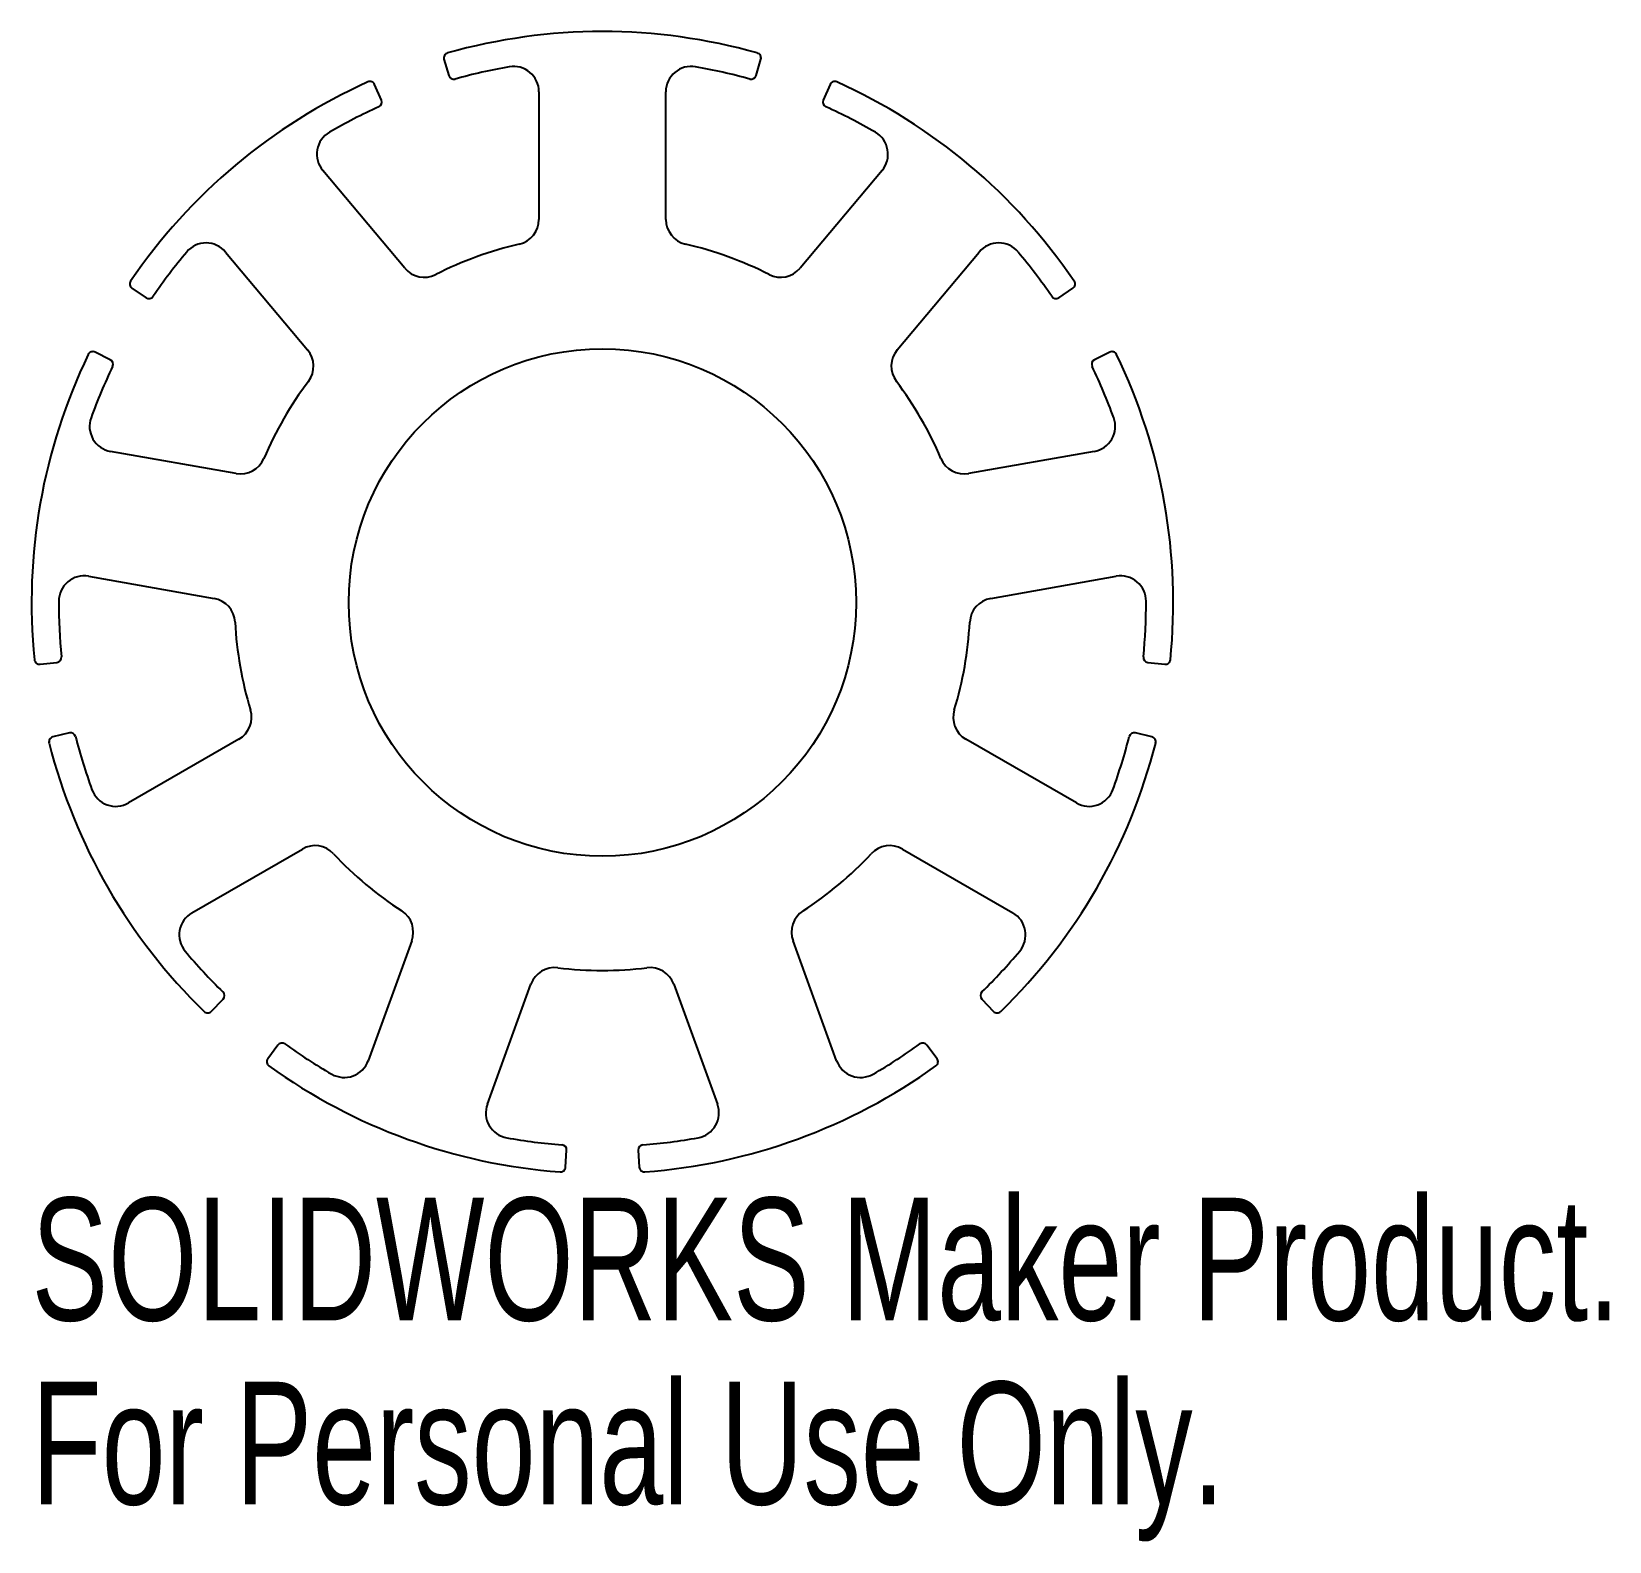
# Model space of a CAD drawing. Header units: millimetres. Extents: x -22.5 to 39.7, y -37 to 22.5.
import ezdxf

# ---------------------------------------------------------------- set-up
doc = ezdxf.new("R2010")
doc.units = ezdxf.units.MM
doc.styles.add('SLDTEXTSTYLE0', font='TXT', dxfattribs={"width": 0.7})

msp = doc.modelspace()

# ---------------------------------------------------------------- linework, layer by layer
at = {"color": 7, "linetype": 'Continuous', "lineweight": 25}
for p, q in [((-6.244, 21.407), (-6.056, 20.763)), ((6.056, 20.763), (6.244, 21.407)), ((-8.707, 19.798), (-8.977, 20.412)), ((-2.5, 20.127), (-2.5, 15.1)), ((2.5, 15.1), (2.5, 20.127)), ((8.977, 20.412), (8.707, 19.798)), ((-7.791, 13.174), (-11.022, 17.025)), ((11.022, 17.025), (7.791, 13.174)), ((-14.853, 13.811), (-11.621, 9.96)), ((11.621, 9.96), (14.853, 13.811)), ((-18.543, 12.385), (-17.985, 12.013)), ((17.985, 12.013), (18.543, 12.385)), ((-19.396, 9.569), (-19.998, 9.866)), ((19.998, 9.866), (19.396, 9.569)), ((-14.436, 5.084), (-19.387, 5.957)), ((19.387, 5.957), (14.436, 5.084)), ((-20.255, 1.033), (-15.304, 0.16)), ((15.304, 0.16), (20.255, 1.033)), ((-22.166, -2.432), (-21.499, -2.358)), ((21.499, -2.358), (22.166, -2.432)), ((-21.009, -5.137), (-21.661, -5.296)), ((-14.327, -5.385), (-18.681, -7.899)), ((18.681, -7.899), (14.327, -5.385)), ((21.661, -5.296), (21.009, -5.137)), ((-16.181, -12.229), (-11.827, -9.715)), ((11.827, -9.715), (16.181, -12.229)), ((-7.514, -13.334), (-9.233, -18.058)), ((9.233, -18.058), (7.514, -13.334)), ((-4.535, -19.768), (-2.815, -15.044)), ((2.815, -15.044), (4.535, -19.768)), ((-15.417, -16.111), (-14.953, -15.626)), ((14.953, -15.626), (15.417, -16.111)), ((-12.792, -17.44), (-13.189, -17.981)), ((13.189, -17.981), (12.792, -17.44)), ((-1.454, -22.252), (-1.411, -21.582)), ((1.411, -21.582), (1.454, -22.252))]:
    msp.add_line(p, q, dxfattribs=at)
msp.add_circle((0, 0), 10, dxfattribs=at)
for centre, radius, start, end in [((0, 0), 22.5, 74.25367, 105.74633), ((-6.052, 21.463), 0.2, 105.74633, 196.2602), ((6.052, 21.463), 0.2, 343.7398, 74.25367), ((-9.16, 20.332), 0.2, 23.7398, 114.25367), ((-5.864, 20.819), 0.2, 196.2602, 285.7304), ((0, 0), 21.429, 99.86478, 105.7304), ((-3.5, 20.127), 1, 0, 99.86478), ((3.5, 20.127), 1, 80.13522, 180), ((0, 0), 21.429, 74.2696, 80.13522), ((5.864, 20.819), 0.2, 254.2696, 343.7398), ((9.16, 20.332), 0.2, 65.74633, 156.2602), ((0, 0), 22.5, 114.25367, 145.74633), ((0, 0), 22.5, 34.25367, 65.74633), ((0, 0), 21.429, 114.2696, 120.13522), ((-8.89, 19.718), 0.2, 294.2696, 23.7398), ((8.89, 19.718), 0.2, 156.2602, 245.7304), ((0, 0), 21.429, 59.86478, 65.7304), ((-10.256, 17.668), 1, 120.13522, 220), ((10.256, 17.668), 1, 320, 59.86478), ((-3.5, 15.1), 1, 283.0503, 0), ((3.5, 15.1), 1, 180, 256.9497), ((0, 0), 21.429, 139.86478, 145.7304), ((-15.619, 13.169), 1, 40, 139.86478), ((0, 0), 14.5, 103.0503, 116.9497), ((0, 0), 14.5, 63.0503, 76.9497), ((15.619, 13.169), 1, 40.13522, 140), ((0, 0), 21.429, 34.2696, 40.13522), ((-7.025, 13.817), 1, 220, 296.9497), ((7.025, 13.817), 1, 243.0503, 320), ((-18.432, 12.552), 0.2, 145.74633, 236.2602), ((18.432, 12.552), 0.2, 303.7398, 34.25367), ((-17.874, 12.179), 0.2, 236.2602, 325.7304), ((17.874, 12.179), 0.2, 214.2696, 303.7398), ((-12.387, 9.317), 1, 323.0503, 40), ((12.387, 9.317), 1, 140, 216.9497), ((0, 0), 22.5, 154.25367, 185.74633), ((-20.086, 9.687), 0.2, 63.7398, 154.25367), ((-19.485, 9.39), 0.2, 334.2696, 63.7398), ((19.485, 9.39), 0.2, 116.2602, 205.7304), ((20.086, 9.687), 0.2, 25.74633, 116.2602), ((0, 0), 22.5, 354.25367, 25.74633), ((0, 0), 21.429, 154.2696, 160.13522), ((0, 0), 14.5, 143.0503, 156.9497), ((0, 0), 14.5, 23.0503, 36.9497), ((0, 0), 21.429, 19.86478, 25.7304), ((-19.214, 6.942), 1, 160.13522, 260), ((19.214, 6.942), 1, 280, 19.86478), ((-14.263, 6.069), 1, 260, 336.9497), ((14.263, 6.069), 1, 203.0503, 280), ((-20.429, 0.048), 1, 80, 179.86478), ((20.429, 0.048), 1, 0.13522, 100), ((0, 0), 21.429, 179.86478, 185.7304), ((-15.478, -0.825), 1, 3.0503, 80), ((15.478, -0.825), 1, 100, 176.9497), ((0, 0), 21.429, 354.2696, 0.13522), ((0, 0), 14.5, 183.0503, 196.9497), ((0, 0), 14.5, 343.0503, 356.9497), ((-22.188, -2.233), 0.2, 185.74633, 276.2602), ((-21.521, -2.16), 0.2, 276.2602, 5.7304), ((21.521, -2.16), 0.2, 174.2696, 263.7398), ((22.188, -2.233), 0.2, 263.7398, 354.25367), ((-14.827, -4.519), 1, 300, 16.9497), ((14.827, -4.519), 1, 163.0503, 240), ((-21.613, -5.491), 0.2, 103.7398, 194.25367), ((0, 0), 22.5, 194.25367, 225.74633), ((-20.962, -5.331), 0.2, 14.2696, 103.7398), ((0, 0), 21.429, 194.2696, 200.13522), ((0, 0), 22.5, 314.25367, 345.74633), ((0, 0), 21.429, 339.86478, 345.7304), ((20.962, -5.331), 0.2, 76.2602, 165.7304), ((21.613, -5.491), 0.2, 345.74633, 76.2602), ((-19.181, -7.032), 1, 200.13522, 300), ((19.181, -7.032), 1, 240, 339.86478), ((-11.327, -10.581), 1, 43.0503, 120), ((0, 0), 14.5, 223.0503, 236.9497), ((0, 0), 14.5, 303.0503, 316.9497), ((11.327, -10.581), 1, 60, 136.9497), ((-15.681, -13.095), 1, 120, 219.86478), ((-8.453, -12.992), 1, 340, 56.9497), ((8.453, -12.992), 1, 123.0503, 200), ((15.681, -13.095), 1, 320.13522, 60), ((0, 0), 21.429, 219.86478, 225.7304), ((0, 0), 21.429, 314.2696, 320.13522), ((-1.875, -15.386), 1, 83.0503, 160), ((0, 0), 14.5, 263.0503, 276.9497), ((1.875, -15.386), 1, 20, 96.9497), ((-15.098, -15.488), 0.2, 316.2602, 45.7304), ((15.098, -15.488), 0.2, 134.2696, 223.7398), ((-15.562, -15.973), 0.2, 225.74633, 316.2602), ((15.562, -15.973), 0.2, 223.7398, 314.25367), ((-12.631, -17.558), 0.2, 54.2696, 143.7398), ((0, 0), 21.429, 234.2696, 240.13522), ((0, 0), 21.429, 299.86478, 305.7304), ((12.631, -17.558), 0.2, 36.2602, 125.7304), ((-13.028, -18.099), 0.2, 143.7398, 234.25367), ((13.028, -18.099), 0.2, 305.74633, 36.2602), ((0, 0), 22.5, 234.25367, 265.74633), ((-10.173, -17.716), 1, 240.13522, 340), ((0, 0), 22.5, 274.25367, 305.74633), ((10.173, -17.716), 1, 200, 299.86478), ((-3.595, -20.11), 1, 160, 259.86478), ((3.595, -20.11), 1, 280.13522, 20), ((0, 0), 21.429, 259.86478, 265.7304), ((0, 0), 21.429, 274.2696, 280.13522), ((-1.61, -21.569), 0.2, 356.2602, 85.7304), ((1.61, -21.569), 0.2, 94.2696, 183.7398), ((-1.654, -22.239), 0.2, 265.74633, 356.2602), ((1.654, -22.239), 0.2, 183.7398, 274.25367)]:
    msp.add_arc(centre, radius, start, end, dxfattribs=at)

# ---------------------------------------------------------------- texts
at = {"color": 7, "linetype": 'Continuous', "char_height": 4.83362, "attachment_point": 1, "style": 'SLDTEXTSTYLE0'}
for s, insert in [('SOLIDWORKS Maker Product.', (-22.5, -23.458)), ('For Personal Use Only.', (-22.5, -30.709))]:
    msp.add_mtext(s, dxfattribs=dict(at, insert=insert))

doc.saveas('drawing.dxf')
